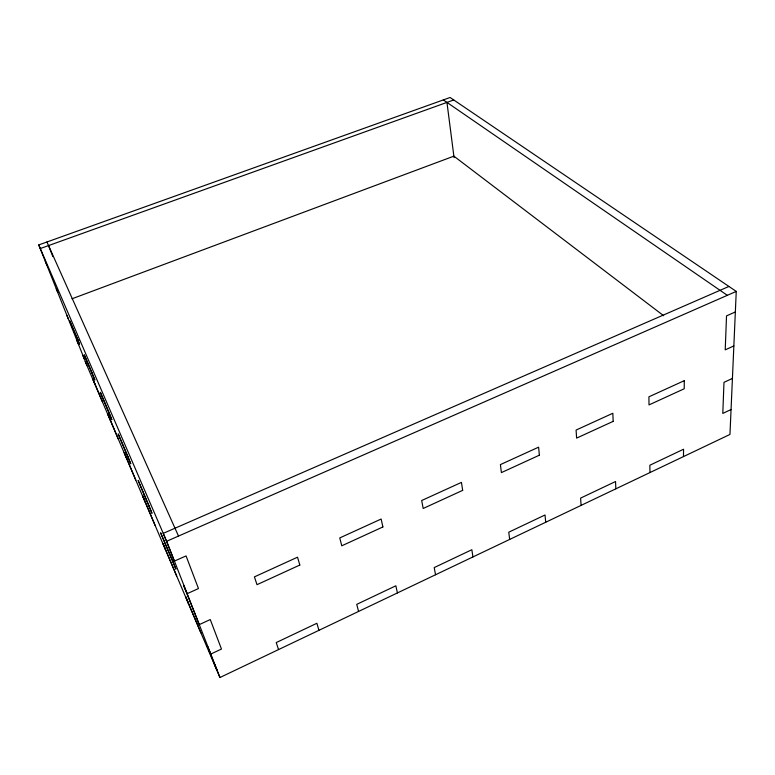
<?xml version="1.0" encoding="UTF-8"?>
<svg xmlns="http://www.w3.org/2000/svg" width="775" height="775" viewBox="0 0 775 775"><rect width="100%" height="100%" fill="white"/><g stroke="black" fill="none" stroke-linecap="round" stroke-linejoin="round"><path stroke-width="1.16" d="M683.482 456.591L683.56 449.238L649.857 465.233L649.963 472.566M86.897 365.383L38.75 244.929L450.091 97.495L736.25 291.41L729.963 434.436L219.955 677.505L85.192 361.392M731.058 409.529L722.794 413.414L723.986 382.337L732.423 378.433M733.847 345.941L725.226 349.854L726.524 315.88L735.349 311.957M219.955 677.505L166.654 541.27L736.25 291.41M728.926 286.45L163.244 533.355L174.414 561.09L186.058 555.917L198.468 588.554L187.162 593.679L183.704 585.638L199.262 624.631L210.257 619.554L221.476 649.033L210.781 654.061L207.303 645.924L216.477 669.338M79.137 339.915L76.957 340.748L78.643 344.681M71.978 298.792L453.879 156.153L663.652 315.725M40.31 248.542L453.733 99.965M443.339 99.917L727.308 295.323M46.936 241.994L178.512 536.077M38.75 244.929L166.654 541.27M45.299 261.369L46.887 265.031M56.226 288.755L57.844 292.524M66.776 315.202L68.423 319.048M82.751 355.26L84.446 359.232M213.764 662.412L217.242 670.569M102.465 401.905L92.603 378.374L95.083 384.603M145.196 502.161L142.571 495.525L155.136 525.469M135.77 480.045L124.242 452.542L126.819 459.042M118.304 439.067L107.667 413.676L110.195 420.04M176.729 576.106L162.963 543.333L165.627 550.085M200.938 632.904L185.777 596.818L188.47 603.667M48.544 245.588L52.855 256.583M278.554 649.576L276.229 642.572L316.878 623.274L318.942 630.327M358.563 611.446L356.742 604.355L395.851 585.793L397.42 592.923M435.54 574.759L434.203 567.591L471.839 549.727L472.953 556.925M446.952 102.407L454.063 157.635M509.669 539.429L508.768 532.192L545.019 514.988L545.707 522.253M581.095 505.387L580.611 498.102L615.544 481.517L615.834 488.831M684.296 380.67L684.209 388.769L649.014 404.908L648.908 396.819L684.296 380.67M299.828 565.043L257 584.679L254.413 576.881L297.532 557.196L299.828 565.043M382.889 526.952L341.775 545.803L339.76 537.928L381.145 519.037L382.889 526.952M462.675 490.362L423.179 508.478L421.687 500.524L461.435 482.389L462.675 490.362M539.371 455.196L501.396 472.605L500.408 464.603L538.615 447.165L539.371 455.196M613.161 421.358L576.619 438.108L576.087 430.057L612.841 413.278L613.161 421.358M76.812 337.445L69.711 320.908L79.525 344.265L76.812 337.445M92.089 373.066L84.252 354.805L94.87 380.06L92.089 373.066M109.013 412.532L100.324 392.276L111.862 419.711L109.013 412.532M127.875 456.514L118.188 433.913L130.781 463.857L127.875 456.514M149.032 505.823L138.144 480.442L151.987 513.331L149.032 505.823M172.903 561.488L160.599 532.783L175.906 569.141L172.903 561.488"/></g></svg>
